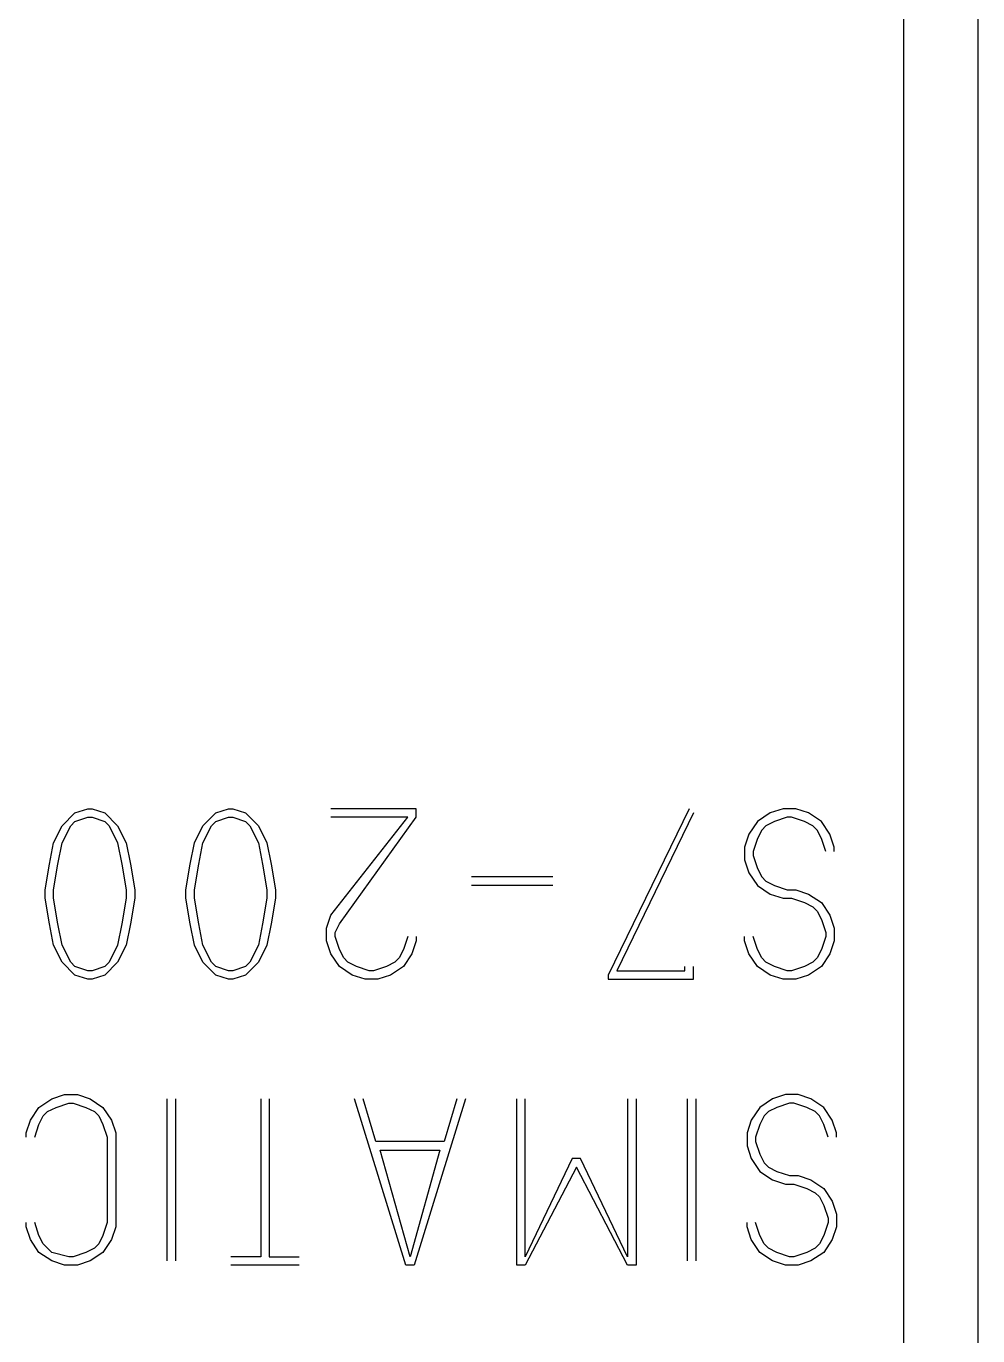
# Model space of a CAD drawing. Header units: millimetres. Extents: x 1181 to 1755, y 284 to 690.
# Drawn here: x 1496.8 to 1506.84, y 448.59 to 462.41 of the extents above; entities that cross this region are included whole.
import ezdxf

# ---------------------------------------------------------------- set-up
doc = ezdxf.new("R2010")
doc.units = ezdxf.units.MM
doc.layers.add('0007LEVEL_1', color=7, linetype='Continuous')
doc.layers.add('8_ALL_NOTES_BALLOONS_SYMBOLS_GT', color=7, linetype='Continuous')

msp = doc.modelspace()

# ---------------------------------------------------------------- linework, layer by layer
at = {"color": 7, "linetype": 'Continuous'}
msp.add_line((1506.839, 521.976), (1506.839, 443.576), dxfattribs=at)
at = {"layer": '0007LEVEL_1', "color": 7, "linetype": 'Continuous'}
for p, q in [((1497.179, 453.971), (1497.314, 454.106)), ((1497.314, 454.106), (1497.449, 454.151)), ((1497.449, 454.151), (1497.494, 454.151)), ((1497.494, 454.151), (1497.629, 454.106)), ((1497.629, 454.106), (1497.764, 453.971)), ((1498.664, 453.971), (1498.799, 454.106)), ((1498.799, 454.106), (1498.934, 454.151)), ((1498.934, 454.151), (1498.979, 454.151)), ((1498.979, 454.151), (1499.114, 454.106)), ((1499.114, 454.106), (1499.249, 453.971)), ((1500.914, 454.151), (1500.014, 454.151)), ((1500.914, 454.061), (1500.914, 454.151)), ((1503.794, 454.151), (1502.939, 452.396)), ((1503.839, 454.106), (1503.029, 452.441)), ((1504.649, 454.106), (1504.514, 454.016)), ((1504.784, 454.151), (1504.649, 454.106)), ((1504.919, 454.151), (1504.784, 454.151)), ((1505.054, 454.106), (1504.919, 454.151)), ((1505.189, 454.016), (1505.054, 454.106)), ((1497.089, 453.791), (1497.179, 453.971)), ((1497.179, 453.791), (1497.269, 453.971)), ((1497.269, 453.971), (1497.314, 454.016)), ((1497.314, 454.016), (1497.449, 454.061)), ((1497.449, 454.061), (1497.494, 454.061)), ((1497.494, 454.061), (1497.629, 454.016)), ((1497.629, 454.016), (1497.674, 453.971)), ((1497.674, 453.971), (1497.764, 453.791)), ((1497.764, 453.971), (1497.854, 453.791)), ((1498.574, 453.791), (1498.664, 453.971)), ((1498.664, 453.791), (1498.754, 453.971)), ((1498.754, 453.971), (1498.799, 454.016)), ((1498.799, 454.016), (1498.934, 454.061)), ((1498.934, 454.061), (1498.979, 454.061)), ((1498.979, 454.061), (1499.114, 454.016)), ((1499.114, 454.016), (1499.159, 453.971)), ((1499.159, 453.971), (1499.249, 453.791)), ((1499.249, 453.971), (1499.339, 453.791)), ((1500.014, 453.026), (1500.824, 454.061)), ((1500.824, 454.061), (1500.014, 454.061)), ((1500.104, 452.936), (1500.914, 454.061)), ((1504.514, 454.016), (1504.424, 453.881)), ((1504.604, 453.971), (1504.559, 453.926)), ((1504.694, 454.016), (1504.604, 453.971)), ((1504.829, 454.061), (1504.694, 454.016)), ((1504.874, 454.061), (1504.829, 454.061)), ((1505.009, 454.016), (1504.874, 454.061)), ((1505.099, 453.971), (1505.009, 454.016)), ((1505.144, 453.926), (1505.099, 453.971)), ((1505.279, 453.881), (1505.189, 454.016)), ((1504.424, 453.881), (1504.379, 453.746)), ((1504.514, 453.836), (1504.469, 453.701)), ((1504.559, 453.926), (1504.514, 453.836)), ((1505.189, 453.836), (1505.144, 453.926)), ((1505.234, 453.701), (1505.189, 453.836)), ((1505.324, 453.746), (1505.279, 453.881)), ((1497.044, 453.566), (1497.089, 453.791)), ((1497.134, 453.566), (1497.179, 453.791)), ((1497.764, 453.791), (1497.809, 453.566)), ((1497.854, 453.791), (1497.899, 453.566)), ((1498.529, 453.566), (1498.574, 453.791)), ((1498.619, 453.566), (1498.664, 453.791)), ((1499.249, 453.791), (1499.294, 453.566)), ((1499.339, 453.791), (1499.384, 453.566)), ((1504.379, 453.746), (1504.379, 453.611)), ((1504.469, 453.701), (1504.469, 453.656)), ((1505.324, 453.701), (1505.324, 453.746)), ((1496.999, 453.296), (1497.044, 453.566)), ((1497.089, 453.296), (1497.134, 453.566)), ((1497.809, 453.566), (1497.854, 453.296)), ((1497.899, 453.566), (1497.944, 453.296)), ((1498.484, 453.296), (1498.529, 453.566)), ((1498.574, 453.296), (1498.619, 453.566)), ((1499.294, 453.566), (1499.339, 453.296)), ((1499.384, 453.566), (1499.429, 453.296)), ((1504.379, 453.611), (1504.424, 453.476)), ((1504.469, 453.656), (1504.514, 453.521)), ((1502.354, 453.431), (1501.499, 453.431)), ((1504.424, 453.476), (1504.514, 453.341)), ((1504.514, 453.521), (1504.559, 453.431)), ((1504.559, 453.431), (1504.604, 453.386)), ((1496.999, 453.206), (1496.999, 453.296)), ((1497.089, 453.206), (1497.089, 453.296)), ((1497.854, 453.296), (1497.854, 453.206)), ((1497.944, 453.296), (1497.944, 453.206)), ((1498.484, 453.206), (1498.484, 453.296)), ((1498.574, 453.206), (1498.574, 453.296)), ((1499.339, 453.296), (1499.339, 453.206)), ((1499.429, 453.296), (1499.429, 453.206)), ((1502.354, 453.341), (1501.499, 453.341)), ((1504.514, 453.341), (1504.649, 453.251)), ((1504.604, 453.386), (1504.694, 453.341)), ((1504.694, 453.341), (1504.829, 453.296)), ((1504.829, 453.296), (1504.919, 453.296)), ((1504.919, 453.296), (1505.054, 453.251)), ((1497.044, 452.936), (1496.999, 453.206)), ((1497.134, 452.936), (1497.089, 453.206)), ((1497.854, 453.206), (1497.809, 452.936)), ((1497.944, 453.206), (1497.899, 452.936)), ((1498.529, 452.936), (1498.484, 453.206)), ((1498.619, 452.936), (1498.574, 453.206)), ((1499.339, 453.206), (1499.294, 452.936)), ((1499.429, 453.206), (1499.384, 452.936)), ((1504.649, 453.251), (1504.784, 453.206)), ((1504.784, 453.206), (1504.874, 453.206)), ((1504.874, 453.206), (1505.009, 453.161)), ((1505.009, 453.161), (1505.099, 453.116)), ((1505.054, 453.251), (1505.189, 453.161)), ((1505.189, 453.161), (1505.279, 453.026)), ((1499.969, 452.891), (1500.014, 453.026)), ((1505.099, 453.116), (1505.144, 453.071)), ((1505.144, 453.071), (1505.189, 452.981)), ((1505.279, 453.026), (1505.324, 452.891)), ((1497.089, 452.711), (1497.044, 452.936)), ((1497.179, 452.711), (1497.134, 452.936)), ((1497.809, 452.936), (1497.764, 452.711)), ((1497.899, 452.936), (1497.854, 452.711)), ((1498.574, 452.711), (1498.529, 452.936)), ((1498.664, 452.711), (1498.619, 452.936)), ((1499.294, 452.936), (1499.249, 452.711)), ((1499.384, 452.936), (1499.339, 452.711)), ((1499.969, 452.756), (1499.969, 452.891)), ((1500.059, 452.846), (1500.104, 452.936)), ((1505.189, 452.981), (1505.234, 452.846)), ((1505.324, 452.891), (1505.324, 452.756)), ((1497.179, 452.531), (1497.089, 452.711)), ((1497.269, 452.531), (1497.179, 452.711)), ((1497.764, 452.711), (1497.674, 452.531)), ((1497.854, 452.711), (1497.764, 452.531)), ((1498.664, 452.531), (1498.574, 452.711)), ((1498.754, 452.531), (1498.664, 452.711)), ((1499.249, 452.711), (1499.159, 452.531)), ((1499.339, 452.711), (1499.249, 452.531)), ((1500.014, 452.621), (1499.969, 452.756)), ((1500.059, 452.801), (1500.059, 452.846)), ((1500.104, 452.666), (1500.059, 452.801)), ((1500.824, 452.801), (1500.779, 452.666)), ((1500.914, 452.756), (1500.869, 452.621)), ((1500.914, 452.801), (1500.914, 452.756)), ((1504.379, 452.756), (1504.379, 452.801)), ((1504.424, 452.621), (1504.379, 452.756)), ((1504.514, 452.666), (1504.469, 452.801)), ((1505.234, 452.801), (1505.189, 452.666)), ((1505.234, 452.846), (1505.234, 452.801)), ((1505.324, 452.756), (1505.279, 452.621)), ((1500.104, 452.486), (1500.014, 452.621)), ((1500.149, 452.576), (1500.104, 452.666)), ((1500.194, 452.531), (1500.149, 452.576)), ((1500.734, 452.576), (1500.689, 452.531)), ((1500.779, 452.666), (1500.734, 452.576)), ((1500.869, 452.621), (1500.779, 452.486)), ((1504.514, 452.486), (1504.424, 452.621)), ((1504.559, 452.576), (1504.514, 452.666)), ((1504.604, 452.531), (1504.559, 452.576)), ((1505.144, 452.576), (1505.099, 452.531)), ((1505.189, 452.666), (1505.144, 452.576)), ((1505.279, 452.621), (1505.189, 452.486)), ((1497.314, 452.396), (1497.179, 452.531)), ((1497.314, 452.486), (1497.269, 452.531)), ((1497.449, 452.441), (1497.314, 452.486)), ((1497.494, 452.441), (1497.449, 452.441)), ((1497.629, 452.486), (1497.494, 452.441)), ((1497.764, 452.531), (1497.629, 452.396)), ((1497.674, 452.531), (1497.629, 452.486)), ((1498.799, 452.396), (1498.664, 452.531)), ((1498.799, 452.486), (1498.754, 452.531)), ((1498.934, 452.441), (1498.799, 452.486)), ((1498.979, 452.441), (1498.934, 452.441)), ((1499.114, 452.486), (1498.979, 452.441)), ((1499.249, 452.531), (1499.114, 452.396)), ((1499.159, 452.531), (1499.114, 452.486)), ((1500.239, 452.396), (1500.104, 452.486)), ((1500.284, 452.486), (1500.194, 452.531)), ((1500.419, 452.441), (1500.284, 452.486)), ((1500.464, 452.441), (1500.419, 452.441)), ((1500.599, 452.486), (1500.464, 452.441)), ((1500.689, 452.531), (1500.599, 452.486)), ((1500.779, 452.486), (1500.644, 452.396)), ((1503.029, 452.441), (1503.749, 452.441)), ((1503.749, 452.441), (1503.749, 452.486)), ((1503.839, 452.351), (1503.839, 452.486)), ((1504.649, 452.396), (1504.514, 452.486)), ((1504.694, 452.486), (1504.604, 452.531)), ((1504.829, 452.441), (1504.694, 452.486)), ((1504.874, 452.441), (1504.829, 452.441)), ((1505.009, 452.486), (1504.874, 452.441)), ((1505.099, 452.531), (1505.009, 452.486)), ((1505.189, 452.486), (1505.054, 452.396)), ((1497.449, 452.351), (1497.314, 452.396)), ((1497.494, 452.351), (1497.449, 452.351)), ((1497.629, 452.396), (1497.494, 452.351)), ((1498.934, 452.351), (1498.799, 452.396)), ((1498.979, 452.351), (1498.934, 452.351)), ((1499.114, 452.396), (1498.979, 452.351)), ((1500.374, 452.351), (1500.239, 452.396)), ((1500.509, 452.351), (1500.374, 452.351)), ((1500.644, 452.396), (1500.509, 452.351)), ((1502.939, 452.396), (1502.939, 452.351)), ((1502.939, 452.351), (1503.839, 452.351)), ((1504.784, 452.351), (1504.649, 452.396)), ((1504.919, 452.351), (1504.784, 452.351)), ((1505.054, 452.396), (1504.919, 452.351)), ((1496.934, 451), (1497.069, 451.09)), ((1497.069, 451.09), (1497.204, 451.135)), ((1497.204, 451.135), (1497.339, 451.135)), ((1497.339, 451.135), (1497.474, 451.09)), ((1497.474, 451.09), (1497.609, 451)), ((1498.284, 451.09), (1498.284, 449.38)), ((1498.374, 451.09), (1498.374, 449.38)), ((1499.274, 451.09), (1499.274, 449.425)), ((1499.364, 451.09), (1499.364, 449.425)), ((1500.804, 449.335), (1500.264, 451.09)), ((1500.489, 450.64), (1500.354, 451.09)), ((1501.434, 451.09), (1500.894, 449.335)), ((1501.344, 451.09), (1501.209, 450.64)), ((1501.974, 449.335), (1501.974, 451.09)), ((1502.064, 449.425), (1502.064, 451.09)), ((1503.144, 451.09), (1503.144, 449.425)), ((1503.234, 451.09), (1503.234, 449.335)), ((1503.774, 451.09), (1503.774, 449.38)), ((1503.864, 451.09), (1503.864, 449.38)), ((1504.674, 451.09), (1504.539, 451)), ((1504.809, 451.135), (1504.674, 451.09)), ((1504.944, 451.135), (1504.809, 451.135)), ((1505.079, 451.09), (1504.944, 451.135)), ((1505.214, 451), (1505.079, 451.09)), ((1496.844, 450.865), (1496.934, 451)), ((1496.979, 450.91), (1497.024, 450.955)), ((1497.024, 450.955), (1497.114, 451)), ((1497.114, 451), (1497.249, 451.045)), ((1497.249, 451.045), (1497.294, 451.045)), ((1497.294, 451.045), (1497.429, 451)), ((1497.429, 451), (1497.519, 450.955)), ((1497.519, 450.955), (1497.564, 450.91)), ((1497.609, 451), (1497.699, 450.865)), ((1504.539, 451), (1504.449, 450.865)), ((1504.629, 450.955), (1504.584, 450.91)), ((1504.719, 451), (1504.629, 450.955)), ((1504.854, 451.045), (1504.719, 451)), ((1504.899, 451.045), (1504.854, 451.045)), ((1505.034, 451), (1504.899, 451.045)), ((1505.124, 450.955), (1505.034, 451)), ((1505.169, 450.91), (1505.124, 450.955)), ((1505.304, 450.865), (1505.214, 451)), ((1496.799, 450.73), (1496.844, 450.865)), ((1496.889, 450.685), (1496.934, 450.82)), ((1496.934, 450.82), (1496.979, 450.91)), ((1497.564, 450.91), (1497.609, 450.82)), ((1497.609, 450.82), (1497.654, 450.685)), ((1497.699, 450.865), (1497.744, 450.73)), ((1504.449, 450.865), (1504.404, 450.73)), ((1504.539, 450.82), (1504.494, 450.685)), ((1504.584, 450.91), (1504.539, 450.82)), ((1505.214, 450.82), (1505.169, 450.91)), ((1505.259, 450.685), (1505.214, 450.82)), ((1505.349, 450.73), (1505.304, 450.865)), ((1496.799, 450.685), (1496.799, 450.73)), ((1497.654, 450.685), (1497.654, 449.785)), ((1497.744, 450.73), (1497.744, 449.74)), ((1501.209, 450.64), (1500.489, 450.64)), ((1504.404, 450.73), (1504.404, 450.595)), ((1504.494, 450.685), (1504.494, 450.64)), ((1504.494, 450.64), (1504.539, 450.505)), ((1505.349, 450.685), (1505.349, 450.73)), ((1500.534, 450.55), (1501.164, 450.55)), ((1500.849, 449.425), (1500.534, 450.55)), ((1501.164, 450.55), (1500.849, 449.425)), ((1504.404, 450.595), (1504.449, 450.46)), ((1504.539, 450.505), (1504.584, 450.415)), ((1502.559, 450.46), (1502.064, 449.425)), ((1502.604, 450.37), (1502.064, 449.335)), ((1502.649, 450.46), (1502.559, 450.46)), ((1503.144, 449.335), (1502.604, 450.37)), ((1503.144, 449.425), (1502.649, 450.46)), ((1504.449, 450.46), (1504.539, 450.325)), ((1504.584, 450.415), (1504.629, 450.37)), ((1504.629, 450.37), (1504.719, 450.325)), ((1504.539, 450.325), (1504.674, 450.235)), ((1504.674, 450.235), (1504.809, 450.19)), ((1504.719, 450.325), (1504.854, 450.28)), ((1504.854, 450.28), (1504.944, 450.28)), ((1504.944, 450.28), (1505.079, 450.235)), ((1505.079, 450.235), (1505.214, 450.145)), ((1504.809, 450.19), (1504.899, 450.19)), ((1504.899, 450.19), (1505.034, 450.145)), ((1505.034, 450.145), (1505.124, 450.1)), ((1505.124, 450.1), (1505.169, 450.055)), ((1505.214, 450.145), (1505.304, 450.01)), ((1505.169, 450.055), (1505.214, 449.965)), ((1505.214, 449.965), (1505.259, 449.83)), ((1505.304, 450.01), (1505.349, 449.875)), ((1505.259, 449.83), (1505.259, 449.785)), ((1505.349, 449.875), (1505.349, 449.74)), ((1496.799, 449.74), (1496.799, 449.785)), ((1496.844, 449.605), (1496.799, 449.74)), ((1496.934, 449.65), (1496.889, 449.785)), ((1497.654, 449.785), (1497.609, 449.65)), ((1497.744, 449.74), (1497.699, 449.605)), ((1504.404, 449.74), (1504.404, 449.785)), ((1504.449, 449.605), (1504.404, 449.74)), ((1504.539, 449.65), (1504.494, 449.785)), ((1505.259, 449.785), (1505.214, 449.65)), ((1505.349, 449.74), (1505.304, 449.605)), ((1496.934, 449.47), (1496.844, 449.605)), ((1496.979, 449.56), (1496.934, 449.65)), ((1497.069, 449.47), (1496.979, 449.56)), ((1497.564, 449.56), (1497.519, 449.515)), ((1497.609, 449.65), (1497.564, 449.56)), ((1497.699, 449.605), (1497.609, 449.47)), ((1504.539, 449.47), (1504.449, 449.605)), ((1504.584, 449.56), (1504.539, 449.65)), ((1504.629, 449.515), (1504.584, 449.56)), ((1505.169, 449.56), (1505.124, 449.515)), ((1505.214, 449.65), (1505.169, 449.56)), ((1505.304, 449.605), (1505.214, 449.47)), ((1497.069, 449.38), (1496.934, 449.47)), ((1497.249, 449.425), (1497.069, 449.47)), ((1497.294, 449.425), (1497.249, 449.425)), ((1497.429, 449.47), (1497.294, 449.425)), ((1497.519, 449.515), (1497.429, 449.47)), ((1497.609, 449.47), (1497.474, 449.38)), ((1499.274, 449.425), (1498.959, 449.425)), ((1499.364, 449.425), (1499.679, 449.425)), ((1504.674, 449.38), (1504.539, 449.47)), ((1504.719, 449.47), (1504.629, 449.515)), ((1504.854, 449.425), (1504.719, 449.47)), ((1504.899, 449.425), (1504.854, 449.425)), ((1505.034, 449.47), (1504.899, 449.425)), ((1505.124, 449.515), (1505.034, 449.47)), ((1505.214, 449.47), (1505.079, 449.38)), ((1497.204, 449.335), (1497.069, 449.38)), ((1497.339, 449.335), (1497.204, 449.335)), ((1497.474, 449.38), (1497.339, 449.335)), ((1499.679, 449.335), (1498.959, 449.335)), ((1500.894, 449.335), (1500.804, 449.335)), ((1502.064, 449.335), (1501.974, 449.335)), ((1503.234, 449.335), (1503.144, 449.335)), ((1504.809, 449.335), (1504.674, 449.38)), ((1504.944, 449.335), (1504.809, 449.335)), ((1505.079, 449.38), (1504.944, 449.335))]:
    msp.add_line(p, q, dxfattribs=at)
at = {"layer": '8_ALL_NOTES_BALLOONS_SYMBOLS_GT', "color": 7, "linetype": 'Continuous'}
for p, q in [((1506.839, 521.976), (1506.839, 435.576)), ((1506.06, 443.576), (1506.06, 483.821))]:
    msp.add_line(p, q, dxfattribs=at)

doc.saveas('drawing.dxf')
